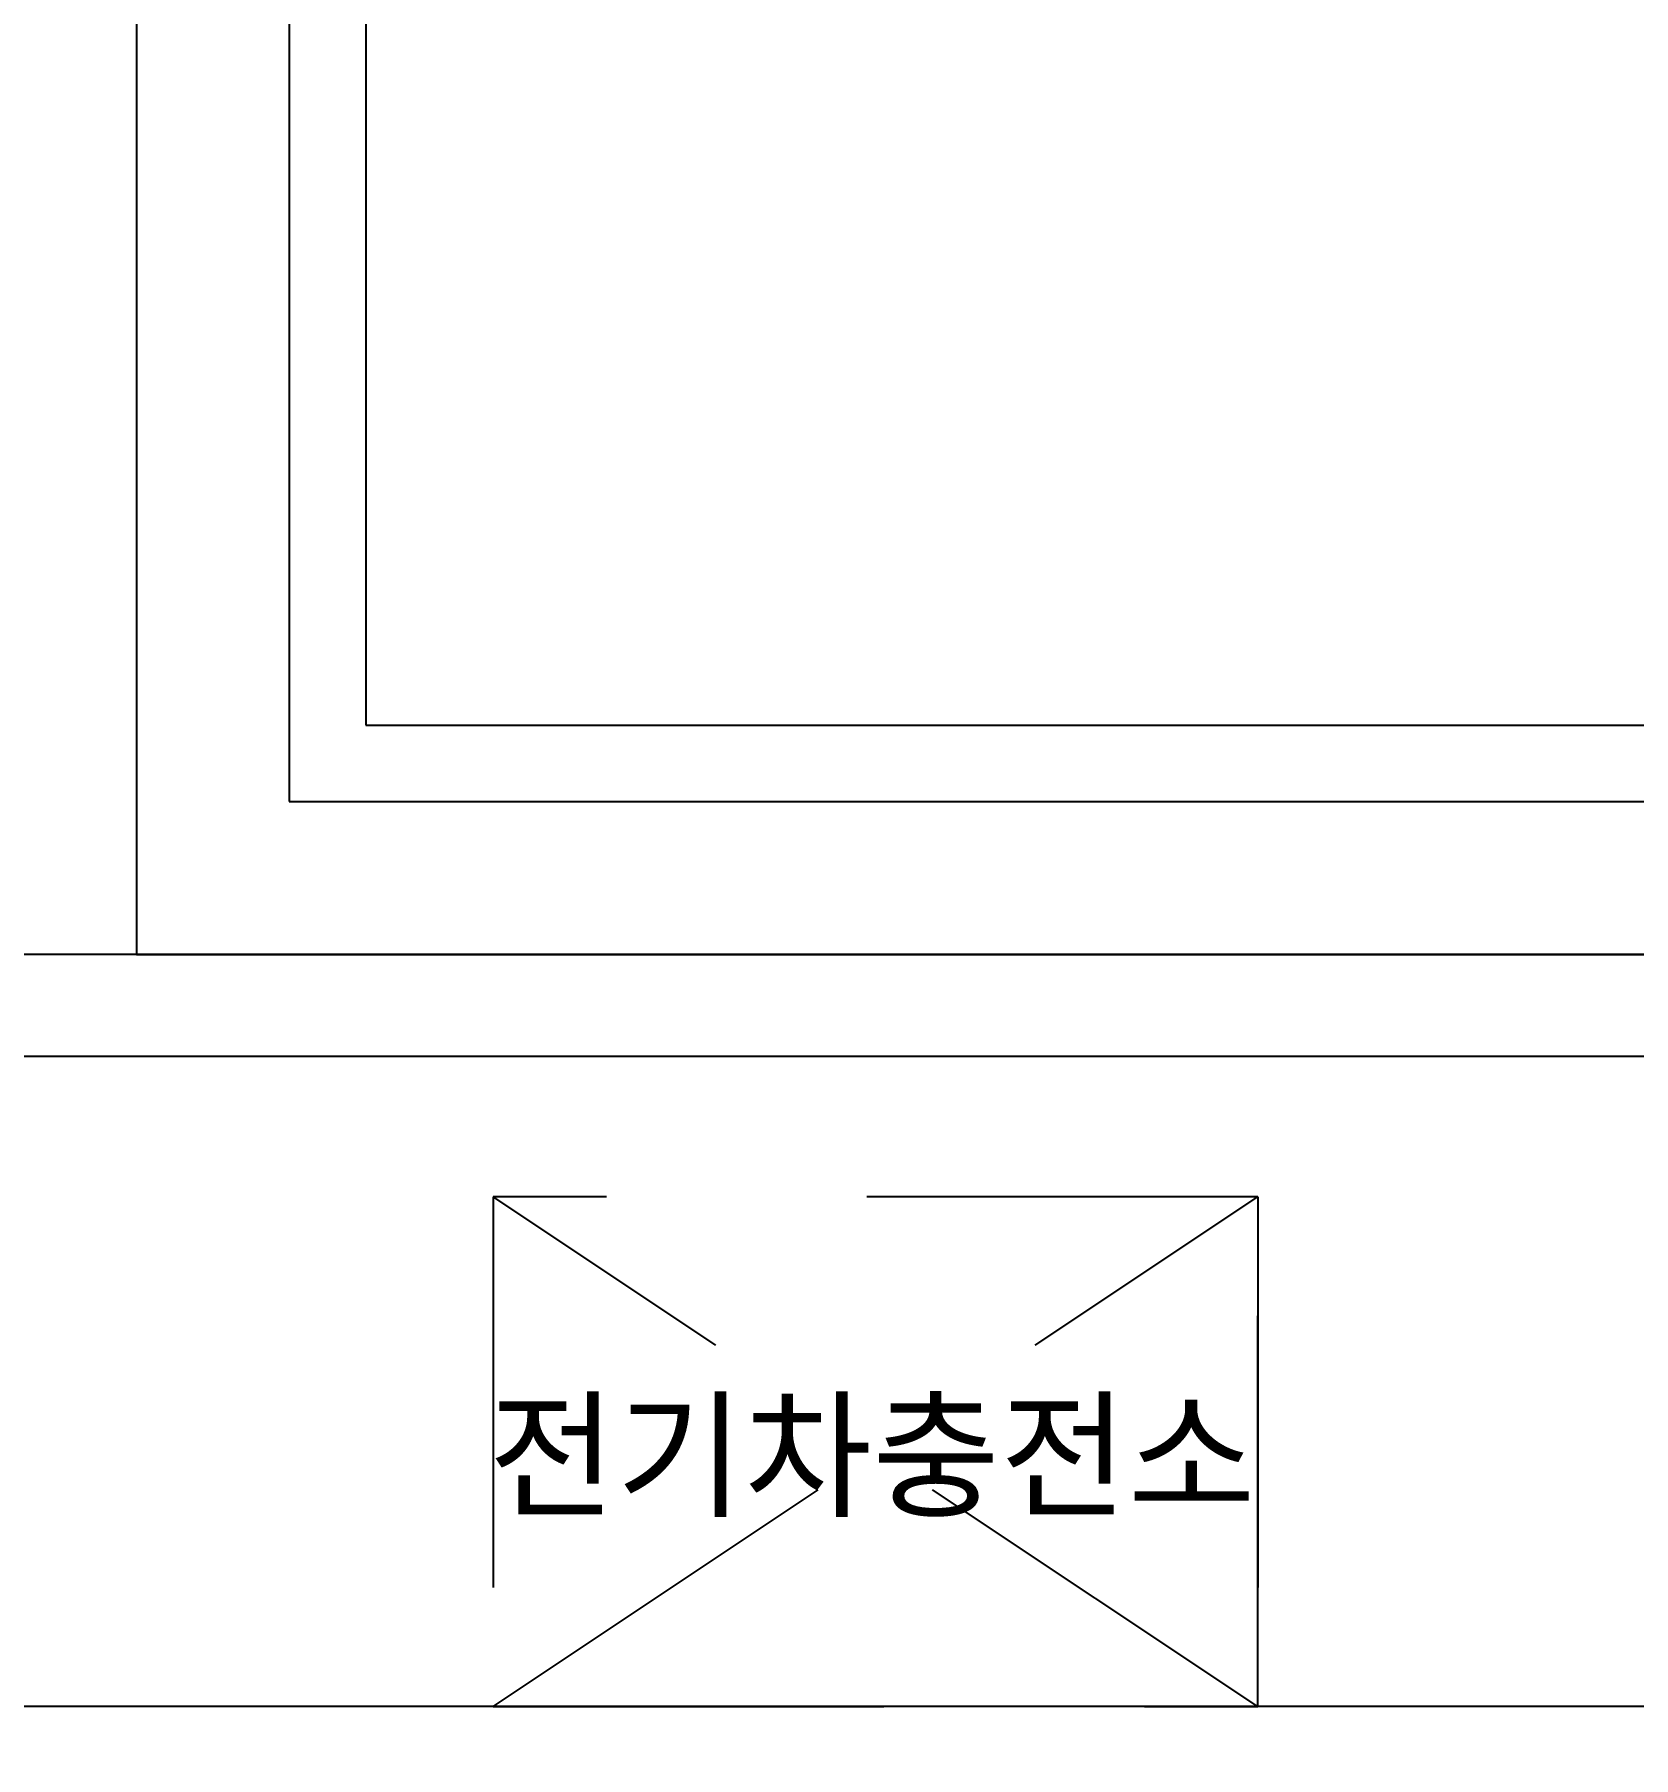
# Model space of a CAD drawing. Header units: millimetres. Extents: x -27104 to 125781, y -3376 to 46996.
# Drawn here: x 55846.6 to 55908, y 18819.5 to 18885.6 of the extents above; entities that cross this region are included whole.
import ezdxf
from ezdxf.enums import TextEntityAlignment as Align

# ---------------------------------------------------------------- set-up
doc = ezdxf.new("R2010")
doc.units = ezdxf.units.MM
doc.header["$LTSCALE"] = 100
doc.header["$MEASUREMENT"] = 0
doc.linetypes.add('-HID', pattern=[2.5, 1.5, -1])
doc.layers.get('0').update_dxf_attribs({"linetype": 'CONTINUOUS'})
doc.layers.add('ELE9', color=9, linetype='CONTINUOUS')
doc.styles.add('나눔바른고딕', font='NanumBarunGothic.ttf')

# ---------------------------------------------------------------- blocks, each defined once
blk = doc.blocks.new('ggtyu')
at = {"layer": 'ELE9', "color": 253, "ltscale": 0.1}
for p, q in [((55661.03, 19080.444), (55661.03, 19014.079)), ((55666.899, 19078.127), (55666.899, 19019.948)), ((55669.833, 19076.962), (55669.833, 19022.882)), ((55669.833, 19022.882), (55752.49, 19022.882)), ((55666.899, 19019.948), (55752.49, 19019.948)), ((55661.03, 19014.079), (55752.49, 19014.079))]:
    blk.add_line(p, q, dxfattribs=at)
blk.add_lwpolyline([(55806.291, 19014.079), (55296.165, 19014.079), (55296.165, 18635.023), (55540.712, 18635.023), (55540.712, 18740.667), (55542.669, 18740.667, -0.414214), (55597.447, 18685.889), (55597.447, 18413.47)], format="xyb", dxfattribs=at)
for points in [[(55806.291, 19010.166), (55300.078, 19010.166), (55300.078, 18985.215)], [(55857.595, 18883.483), (55820.475, 18883.483), (55820.475, 18985.215), (55609.186, 18985.215), (55609.186, 18883.483), (55566.145, 18883.483), (55566.145, 18985.215), (55300.078, 18985.215)]]:
    blk.add_lwpolyline(points, dxfattribs=at)
at = {"layer": 'ELE9', "color": 253, "linetype": '-HID', "ltscale": 0.1}
blk.add_lwpolyline([(55674.724, 18985.215), (55704.07, 18985.215), (55704.07, 19004.778), (55674.724, 19004.778), (55674.724, 18985.215), (55704.07, 19004.778), (55704.07, 18985.215), (55674.724, 19004.778)], dxfattribs=at)
at = {"layer": 'ELE9', "color": 253, "style": '나눔바른고딕'}
blk.add_text('전기차충전소', height=3.9128, dxfattribs=at).set_placement((55689.267, 18994.908), align=Align.MIDDLE)

msp = doc.modelspace()

# ---------------------------------------------------------------- block references
msp.add_blockref('ggtyu', (189.458, -163.799))

doc.saveas('drawing.dxf')
